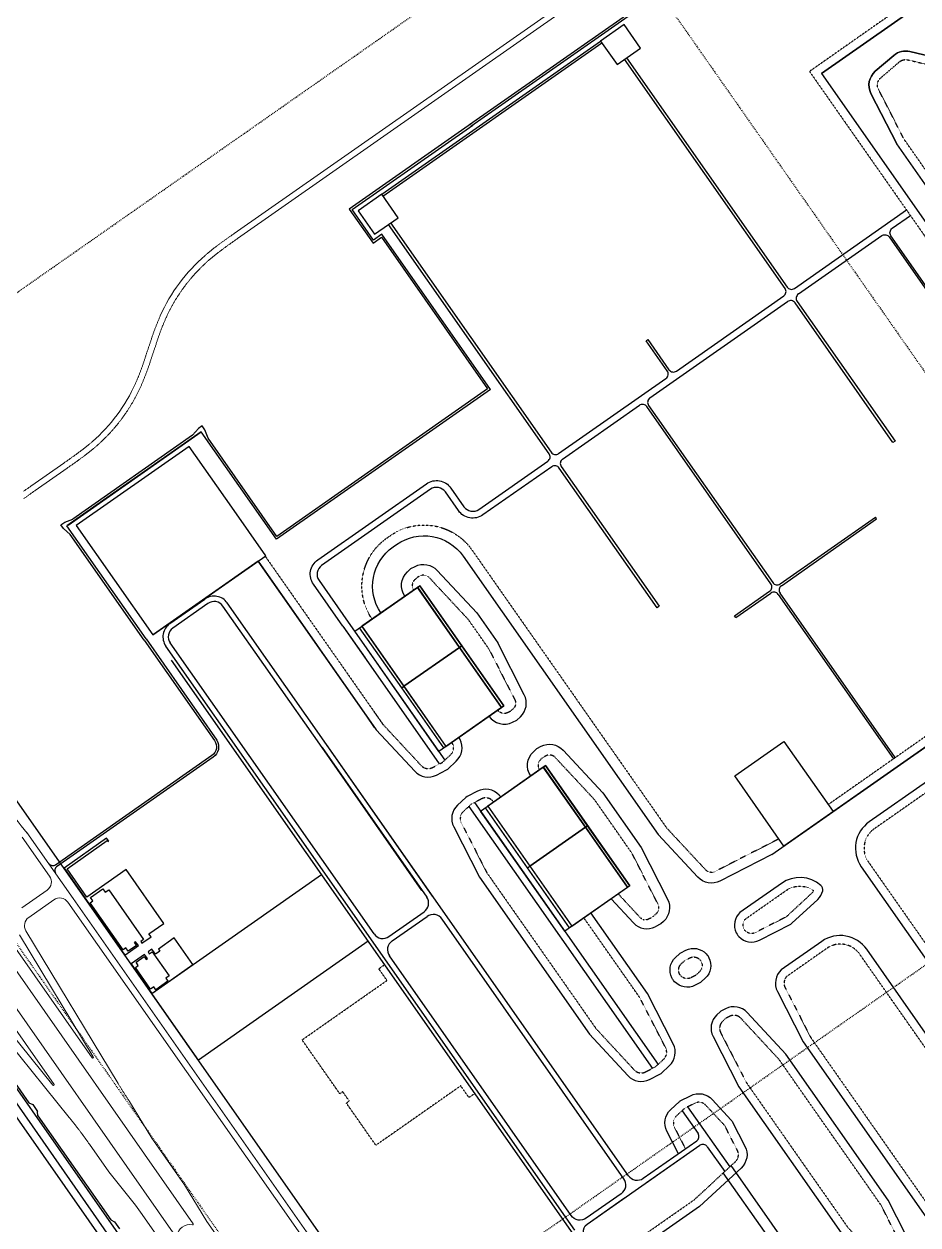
# Model space of a CAD drawing. Header units: millimetres. Extents: x 152904052 to 153933663, y 538271515 to 539240469.
# Drawn here: x 153541333 to 153553842, y 539118631 to 539135437 of the extents above; entities that cross this region are included whole.
import ezdxf

# ---------------------------------------------------------------- set-up
doc = ezdxf.new("R2010")
doc.units = ezdxf.units.MM
doc.linetypes.add('HIDDEN', pattern=[5.08, 2.54, -2.54])
doc.layers.add('BORD', color=7, linetype='Continuous')

msp = doc.modelspace()

# ---------------------------------------------------------------- linework, layer by layer
at = {"layer": 'BORD', "color": 8, "linetype": 'HIDDEN', "ltscale": 5}
for p, q in [((153487800.9, 539094263.9), (153610673.7, 539180300.3)), ((153496404.5, 539081976.6), (153619277.3, 539168013)), ((153540633.6, 539149569.4), (153592255.5, 539075845.7)), ((153528346.4, 539140965.7), (153579968.2, 539067242))]:
    msp.add_line(p, q, dxfattribs=at)
at = {"layer": 'BORD', "color": 137}
for p, q in [((153551795.2, 539123813.5), (153556488.9, 539127100)), ((153547721.9, 539124422.2), (153548631.5, 539125059.1)), ((153548631.5, 539125059.1), (153549808.4, 539123378.2)), ((153548898.8, 539122741.3), (153547721.9, 539124422.2)), ((153548379.5, 539123630.2), (153547791, 539124470.6)), ((153547820.9, 539124491.5), (153548409.4, 539123651.1)), ((153549808.4, 539123378.2), (153548898.8, 539122741.3)), ((153549861.6, 539122856.8), (153549547.8, 539123195.7)), ((153550244.7, 539122844.1), (153550165.3, 539122803.2))]:
    msp.add_line(p, q, dxfattribs=at)
at = {"layer": 'BORD', "color": 137, "lineweight": 0}
for p, q in [((153541305.2, 539124056.6), (153541690.8, 539123511.8)), ((153542019.8, 539123198.9), (153541372, 539124124))]:
    msp.add_line(p, q, dxfattribs=at)
at = {"layer": 'BORD', "color": 133}
for p, q in [((153540478, 539121203.5), (153543423.8, 539116996.5)), ((153540568.1, 539121266.6), (153543513.9, 539117059.6))]:
    msp.add_line(p, q, dxfattribs=at)
at = {"layer": 'BORD', "color": 133, "ltscale": 10}
for p, q in [((153552693.3, 539117370.1), (153551228.5, 539119462)), ((153551725.4, 539118490.8), (153551117.4, 539119359.1))]:
    msp.add_line(p, q, dxfattribs=at)
at = {"layer": 'BORD', "color": 137, "lineweight": 0, "flags": 128}
for points in [[(153542089.2, 539129329.8), (153542097.4, 539129335.7), (153542105.5, 539129341.6), (153542113.7, 539129347.5), (153542121.8, 539129353.5), (153542130, 539129359.4), (153542138.1, 539129365.4), (153542146.2, 539129371.4), (153542154.3, 539129377.4), (153542162.4, 539129383.4), (153542170.5, 539129389.5), (153542178.5, 539129395.6), (153542186.6, 539129401.7), (153542194.6, 539129407.8), (153542202.7, 539129413.9), (153542210.7, 539129420.1), (153542218.7, 539129426.3), (153542226.7, 539129432.5), (153542234.7, 539129438.7), (153542242.6, 539129445), (153542250.6, 539129451.3), (153542258.5, 539129457.6), (153542266.4, 539129464), (153542274.3, 539129470.3), (153542282.2, 539129476.7), (153542290, 539129483.2), (153542297.8, 539129489.6), (153542305.6, 539129496.1), (153542313.4, 539129502.7), (153542321.2, 539129509.2), (153542328.9, 539129515.8), (153542336.6, 539129522.5), (153542344.3, 539129529.1), (153542344.7, 539129529.5), (153542344.7, 539129529.5), (153542352.4, 539129536.2), (153542360, 539129542.9), (153542367.6, 539129549.6), (153542375.2, 539129556.4), (153542382.8, 539129563.3), (153542390.3, 539129570.1), (153542397.8, 539129577), (153542404.9, 539129583.6), (153542412.3, 539129590.5), (153542419.7, 539129597.5), (153542427.1, 539129604.5), (153542434.5, 539129611.5), (153542441.8, 539129618.6), (153542449.1, 539129625.7), (153542456.3, 539129632.8), (153542463.6, 539129640), (153542470.8, 539129647.2), (153542477.9, 539129654.4), (153542485.1, 539129661.6), (153542492.2, 539129668.9), (153542499.3, 539129676.2), (153542506.3, 539129683.6), (153542513.4, 539129690.9), (153542520.3, 539129698.3), (153542527.3, 539129705.7), (153542534.2, 539129713.2), (153542541.1, 539129720.7), (153542548, 539129728.2), (153542554.8, 539129735.7), (153542561.6, 539129743.3), (153542568.4, 539129750.9), (153542575.1, 539129758.5), (153542581.9, 539129766.2), (153542588.5, 539129773.9), (153542595.2, 539129781.6), (153542601.8, 539129789.3), (153542608.4, 539129797.1), (153542614.9, 539129804.9), (153542621.4, 539129812.7), (153542627.9, 539129820.5), (153542634.4, 539129828.4), (153542640.8, 539129836.3), (153542647.2, 539129844.2), (153542653.5, 539129852.2), (153542659.8, 539129860.2), (153542666.1, 539129868.2), (153542672.4, 539129876.2), (153542678.6, 539129884.2), (153542684.8, 539129892.3), (153542690.9, 539129900.4), (153542697, 539129908.6), (153542703.1, 539129916.7), (153542709.2, 539129924.9), (153542715.2, 539129933.1), (153542721.2, 539129941.4), (153542727.1, 539129949.6), (153542733, 539129957.9), (153542738.9, 539129966.2), (153542744.7, 539129974.5), (153542750.5, 539129982.9), (153542756.3, 539129991.3), (153542762, 539129999.7), (153542767.7, 539130008.1), (153542773.4, 539130016.6), (153542779, 539130025.1), (153542784.6, 539130033.6), (153542790.2, 539130042.1), (153542795.7, 539130050.6), (153542801.2, 539130059.2), (153542806.7, 539130067.8), (153542812.1, 539130076.4), (153542817.5, 539130085), (153542822.8, 539130093.7), (153542828.1, 539130102.4), (153542833.4, 539130111.1), (153542838.6, 539130119.8), (153542843.8, 539130128.6), (153542849, 539130137.3), (153542854.1, 539130146.1), (153542859.2, 539130154.9), (153542864.3, 539130163.8), (153542869.3, 539130172.6), (153542874.3, 539130181.5), (153542879.2, 539130190.4), (153542884.1, 539130199.3), (153542889, 539130208.2), (153542893.8, 539130217.2), (153542898.6, 539130226.2), (153542903.4, 539130235.2), (153542908.1, 539130244.2), (153542912.8, 539130253.2), (153542917.4, 539130262.3), (153542922, 539130271.4), (153542926.6, 539130280.5), (153542931.1, 539130289.6), (153542935.6, 539130298.7), (153542940.1, 539130307.9), (153542944.5, 539130317), (153542948.9, 539130326.2), (153542953.2, 539130335.4), (153542957.5, 539130344.6), (153542961.8, 539130353.9), (153542966, 539130363.1), (153542970.2, 539130372.4), (153542970.4, 539130373), (153542970.4, 539130373), (153542974.6, 539130382.3), (153542978.7, 539130391.6), (153542982.7, 539130400.9), (153542986.5, 539130409.7), (153542990.5, 539130419), (153542994.5, 539130428.4), (153542998.4, 539130437.7), (153543002.3, 539130447.1), (153543006.1, 539130456.5), (153543010, 539130465.9), (153543013.7, 539130475.3), (153543017.5, 539130484.7), (153543021.2, 539130494.1), (153543024.9, 539130503.6), (153543028.6, 539130513), (153543032.2, 539130522.5), (153543035.8, 539130531.9), (153543039.4, 539130541.4), (153543042.9, 539130550.9), (153543046.5, 539130560.3), (153543050, 539130569.8), (153543053.4, 539130579.3), (153543056.9, 539130588.8), (153543060.3, 539130598.3), (153543063.7, 539130607.8), (153543067.1, 539130617.3), (153543070.5, 539130626.8), (153543073.8, 539130636.3), (153543077.1, 539130645.8), (153543080.4, 539130655.3), (153543083.7, 539130664.8), (153543087, 539130674.4), (153543090.3, 539130683.9), (153543093.5, 539130693.4), (153543096.8, 539130702.9), (153543100, 539130712.4), (153543103.2, 539130722), (153543106.4, 539130731.5), (153543109.5, 539130741), (153543112.7, 539130750.5), (153543115.9, 539130760.1), (153543119, 539130769.6), (153543122.2, 539130779.1), (153543125.3, 539130788.6), (153543128.5, 539130798.2), (153543131.6, 539130807.7), (153543134.7, 539130817.2), (153543137.8, 539130826.7), (153543140.9, 539130836.2), (153543144.1, 539130845.7), (153543145.5, 539130850.3), (153543148.7, 539130859.8), (153543151.8, 539130869.3), (153543154.9, 539130878.8), (153543158, 539130888.2), (153543161.1, 539130897.7), (153543164.2, 539130907.2), (153543167.3, 539130916.7), (153543170.5, 539130926.2), (153543173.6, 539130935.6), (153543176.7, 539130945.1), (153543179.9, 539130954.5), (153543183, 539130964), (153543186.2, 539130973.4), (153543187.8, 539130978.3), (153543191, 539130987.8), (153543194.2, 539130997.2), (153543197.4, 539131006.6), (153543200.6, 539131016), (153543203.8, 539131025.4), (153543207.1, 539131034.8), (153543210.3, 539131044.2), (153543213.6, 539131053.6), (153543216.8, 539131062.9), (153543220.1, 539131072.3), (153543223.4, 539131081.6), (153543226.8, 539131091), (153543230.1, 539131100.3), (153543233.5, 539131109.6), (153543236.9, 539131118.9), (153543240.3, 539131128.2), (153543243.7, 539131137.5), (153543247.2, 539131146.8), (153543250.6, 539131156), (153543254.1, 539131165.3), (153543257.6, 539131174.5), (153543261.2, 539131183.7), (153543264.8, 539131192.9), (153543268.4, 539131202.1), (153543272, 539131211.3), (153543275.6, 539131220.5), (153543279.3, 539131229.6), (153543283, 539131238.7), (153543286.8, 539131247.9), (153543290.5, 539131257), (153543294.3, 539131266), (153543298.2, 539131275.1), (153543302, 539131284.1), (153543305.9, 539131293.2), (153543309.9, 539131302.2), (153543313.9, 539131311.2), (153543317.4, 539131319.2), (153543317.4, 539131319.2), (153543321.5, 539131328.2), (153543325.5, 539131337.1), (153543329.7, 539131346), (153543330.1, 539131347), (153543334.2, 539131355.9), (153543338.4, 539131364.7), (153543342.7, 539131373.6), (153543346.9, 539131382.5), (153543351.2, 539131391.3), (153543355.6, 539131400.1), (153543359.9, 539131408.9), (153543364.4, 539131417.7), (153543368.8, 539131426.4), (153543373.3, 539131435.2), (153543377.8, 539131443.9), (153543382.4, 539131452.6), (153543387, 539131461.3), (153543391.6, 539131469.9), (153543396.2, 539131478.6), (153543400.9, 539131487.2), (153543405.7, 539131495.8), (153543410.5, 539131504.4), (153543415.3, 539131513), (153543420.1, 539131521.5), (153543425, 539131530), (153543429.9, 539131538.5), (153543434.9, 539131547), (153543439.8, 539131555.5), (153543444.9, 539131563.9), (153543449.9, 539131572.4), (153543455, 539131580.8), (153543460.1, 539131589.1), (153543465.3, 539131597.5), (153543470.5, 539131605.8), (153543475.7, 539131614.1), (153543481, 539131622.4), (153543486.3, 539131630.7), (153543491.6, 539131639), (153543497, 539131647.2), (153543502.4, 539131655.4), (153543507.8, 539131663.6), (153543513.3, 539131671.7), (153543518.8, 539131679.9), (153543524.3, 539131688), (153543529.9, 539131696.1), (153543535.5, 539131704.1), (153543541.2, 539131712.2), (153543546.8, 539131720.2), (153543552.5, 539131728.2), (153543558.3, 539131736.2), (153543564.1, 539131744.1), (153543569.9, 539131752), (153543575.7, 539131759.9), (153543581.6, 539131767.8), (153543587.5, 539131775.6), (153543593.4, 539131783.5), (153543599.4, 539131791.3), (153543605.4, 539131799), (153543611.4, 539131806.8), (153543617.5, 539131814.5), (153543623.6, 539131822.2), (153543629.7, 539131829.9), (153543635.9, 539131837.5), (153543642.1, 539131845.2), (153543648.3, 539131852.8), (153543654.6, 539131860.3), (153543660.9, 539131867.9), (153543667.2, 539131875.4), (153543673.5, 539131882.9), (153543679.9, 539131890.4), (153543686.3, 539131897.8), (153543692.8, 539131905.2), (153543699.2, 539131912.6), (153543705.8, 539131920), (153543712.3, 539131927.3), (153543718.9, 539131934.6), (153543725.5, 539131941.9), (153543732.1, 539131949.1), (153543738.7, 539131956.3), (153543745.4, 539131963.5), (153543752.1, 539131970.7), (153543758.9, 539131977.8), (153543765.7, 539131985), (153543772.5, 539131992), (153543779.3, 539131999.1), (153543786.2, 539132006.1), (153543793.1, 539132013.1), (153543800, 539132020.1), (153543807, 539132027), (153543813.9, 539132033.9), (153543821, 539132040.8), (153543828, 539132047.6), (153543835.1, 539132054.5), (153543842.2, 539132061.3), (153543849.3, 539132068), (153543856.4, 539132074.8), (153543863.6, 539132081.5), (153543870.8, 539132088.1), (153543878.1, 539132094.8), (153543885.3, 539132101.4), (153543892.6, 539132108), (153543899.9, 539132114.5), (153543907.3, 539132121), (153543914.7, 539132127.5), (153543921.4, 539132133.4), (153543921.4, 539132133.4), (153543928.8, 539132139.8), (153543936.2, 539132146.2), (153543943.7, 539132152.6), (153543951.2, 539132158.9), (153543958.8, 539132165.3), (153543966.3, 539132171.6), (153543973.9, 539132177.8), (153543981.5, 539132184.1), (153543989.2, 539132190.3), (153543996.8, 539132196.5), (153544004.5, 539132202.7), (153544012.2, 539132208.8), (153544020, 539132214.9), (153544027.7, 539132221.1), (153544035.5, 539132227.1), (153544043.3, 539132233.2), (153544051.1, 539132239.3), (153544058.9, 539132245.3), (153544066.8, 539132251.3), (153544067.5, 539132251.9), (153544075.4, 539132257.8), (153544083.3, 539132263.8), (153544091.2, 539132269.8), (153544099.1, 539132275.7), (153544107.1, 539132281.6), (153544115, 539132287.5), (153544123, 539132293.4), (153544131, 539132299.3), (153544139, 539132305.2), (153544147, 539132311), (153544155.1, 539132316.9), (153544163.1, 539132322.7), (153544171.1, 539132328.5), (153544179.2, 539132334.3), (153544187.3, 539132340.1), (153544195.4, 539132345.9), (153544203.5, 539132351.7), (153544211.6, 539132357.4), (153544219.7, 539132363.2), (153544227.8, 539132369), (153544236, 539132374.7), (153544244.1, 539132380.5), (153544252.2, 539132386.2), (153544260.4, 539132391.9), (153544268.6, 539132397.7), (153544276.7, 539132403.4), (153544284.9, 539132409.2), (153544293.1, 539132414.9), (153544301.3, 539132420.6), (153544309.4, 539132426.4), (153544317.6, 539132432.1), (153544320.3, 539132433.9), (153544320.3, 539132433.9), (153554277.5, 539139406.1)], [(153541327.8, 539128898.8), (153541336, 539128904.7), (153541344.2, 539128910.5), (153541352.3, 539128916.3), (153541360.5, 539128922.1), (153541368.7, 539128927.9), (153541376.9, 539128933.7), (153541385.1, 539128939.4), (153541393.4, 539128945.2), (153541401.6, 539128951), (153541409.8, 539128956.7), (153541418, 539128962.5), (153541426.2, 539128968.2), (153541434.4, 539128974), (153541442.5, 539128979.7), (153541890.1, 539129293), (153541898.2, 539129298.8), (153541906.4, 539129304.5), (153541914.6, 539129310.2), (153541922.8, 539129316), (153541931, 539129321.7), (153541939.1, 539129327.4), (153541947.3, 539129333.2), (153541955.5, 539129338.9), (153541963.6, 539129344.7), (153541971.8, 539129350.4), (153541979.9, 539129356.2), (153541988, 539129361.9), (153541996.1, 539129367.7), (153542004.2, 539129373.4), (153542012.3, 539129379.2), (153542020.4, 539129385), (153542028.5, 539129390.8), (153542036.6, 539129396.6), (153542039.5, 539129398.7)], [(153541328.8, 539128794.8), (153541336.8, 539128800.6), (153541344.9, 539128806.5), (153541352.9, 539128812.3), (153541361, 539128818.1), (153541369.1, 539128823.9), (153541377.2, 539128829.6), (153541385.3, 539128835.4), (153541393.4, 539128841.2), (153541401.5, 539128847), (153541409.6, 539128852.7), (153541417.8, 539128858.5), (153541425.9, 539128864.2), (153541434.1, 539128869.9), (153541442.2, 539128875.7), (153541450.4, 539128881.4), (153541458.6, 539128887.1), (153541466.8, 539128892.9), (153541474.9, 539128898.6), (153541483.1, 539128904.3), (153541491.3, 539128910.1), (153541938.8, 539129223.4), (153541947, 539129229.1), (153541955.2, 539129234.9), (153541963.4, 539129240.6), (153541971.6, 539129246.4), (153541979.8, 539129252.1), (153541988, 539129257.9), (153541996.2, 539129263.6), (153542004.4, 539129269.4), (153542012.6, 539129275.2), (153542020.8, 539129281), (153542029, 539129286.8), (153542037.2, 539129292.6), (153542045.4, 539129298.4), (153542053.5, 539129304.2), (153542061.7, 539129310.1), (153542069.9, 539129315.9), (153542078.1, 539129321.8), (153542086.3, 539129327.6), (153542089.2, 539129329.8)], [(153541656.4, 539123316.9), (153541303, 539123069.4)], [(153541751.1, 539123181.7), (153541398.8, 539122935)], [(153541946.1, 539123147.3), (153546095.1, 539117221.9)], [(153542019.8, 539123198.9), (153546168.8, 539117273.6)], [(153542285.7, 539120971.1), (153541081.3, 539122691.2)], [(153542302.5, 539120982), (153541269.9, 539122692.9)], [(153542807.8, 539120360), (153542803.6, 539120366.4), (153542798.2, 539120374.6), (153542792.7, 539120382.9), (153542787.3, 539120391.1), (153542781.9, 539120399.4), (153542776.5, 539120407.6), (153542771.1, 539120415.9), (153542765.8, 539120424.2), (153542760.4, 539120432.5), (153542755.1, 539120440.8), (153542749.7, 539120449.1), (153542744.4, 539120457.4), (153542739.1, 539120465.7), (153542733.8, 539120474.1), (153542728.5, 539120482.4), (153542723.2, 539120490.7), (153542718, 539120499.1), (153542712.7, 539120507.5), (153542707.5, 539120515.8), (153542702.3, 539120524.2), (153542697, 539120532.6), (153542691.8, 539120541), (153542686.6, 539120549.4), (153542681.5, 539120557.8), (153542676.3, 539120566.2), (153542671.1, 539120574.6), (153542666, 539120583), (153542660.9, 539120591.4), (153542655.7, 539120599.9), (153542650.6, 539120608.3), (153542650.3, 539120608.8), (153542650.3, 539120608.8), (153541359.2, 539122748)], [(153543699.2, 539118647.3), (153540937.9, 539122590.8)], [(153541753.3, 539120598.3), (153540548.8, 539122318.4)], [(153540692.2, 539122418.8), (153543453.5, 539118475.2)], [(153540482.1, 539122141.3), (153541737.3, 539120586.2)], [(153540409, 539122064.6), (153541965.4, 539120136.5), (153541965.4, 539120136.5), (153541971.6, 539120128.8), (153541977.8, 539120121.1), (153541983.9, 539120113.4), (153541990.1, 539120105.7), (153541996.2, 539120098), (153542002.4, 539120090.3), (153542008.5, 539120082.5), (153542014.6, 539120074.8), (153542020.7, 539120067), (153542026.8, 539120059.3), (153542032.9, 539120051.5), (153542039, 539120043.7), (153542045, 539120036), (153542051.1, 539120028.2), (153542057.1, 539120020.4), (153542063.2, 539120012.5), (153542069.2, 539120004.7), (153542075.2, 539119996.9), (153542081.2, 539119989), (153542087.2, 539119981.2), (153542093.1, 539119973.3), (153542099.1, 539119965.5), (153542105, 539119957.6), (153542111, 539119949.7), (153542116.9, 539119941.8), (153542122.8, 539119933.9), (153542128.7, 539119926), (153542134.6, 539119918.1), (153542140.5, 539119910.1), (153542146.4, 539119902.2), (153542149, 539119898.7)], [(153543121.5, 539119847.2), (153542807.8, 539120360)], [(153543121.5, 539119847.2), (153543580.4, 539119191.9)], [(153542248.9, 539119759.7), (153542517.8, 539119375.7)], [(153542894.7, 539118907.1), (153542517.8, 539119375.7)], [(153543580.4, 539119191.9), (153543891.7, 539118677.5)], [(153542986.5, 539118776.1), (153542894.7, 539118907.1)], [(153544592.5, 539116482.4), (153542986.5, 539118776.1)], [(153545153.6, 539116875.3), (153543891.7, 539118677.5)]]:
    msp.add_lwpolyline(points, dxfattribs=at)
at = {"layer": 'BORD', "color": 133, "ltscale": 10}
for points in [[(153554435.9, 539133963.5), (153554448.2, 539134033.2), (153555984.1, 539135108.6), (153556012, 539135103.7), (153556093.9, 539135161.1), (153556103.7, 539135216.8), (153556046.3, 539135298.7), (153556018.5, 539135303.6), (153553919.1, 539138301.9), (153553924, 539138329.7), (153553866.6, 539138411.6), (153553838.8, 539138416.5), (153553810.9, 539138421.5), (153553729, 539138364.1), (153553724.1, 539138336.2), (153550758.8, 539136259.9), (153550730.9, 539136264.8), (153550649, 539136207.5), (153550644.1, 539136179.6), (153547567.9, 539134025.7)], [(153557923.1, 539128922.2), (153554361.4, 539134009), (153556057, 539135196.3), (153553831.4, 539138374.8), (153547585.1, 539134001.1)], [(153544240.8, 539128674.5), (153543644.2, 539129526.5), (153542063.3, 539128419.5), (153543135.9, 539126887.6)], [(153543135.9, 539126887.6), (153544716.8, 539127994.6), (153544240.8, 539128674.5)], [(153543015.5, 539126815.5), (153543999.4, 539125410.4)], [(153543040, 539126832.7), (153544032.4, 539125414.2)]]:
    msp.add_lwpolyline(points, dxfattribs=at)
at = {"layer": 'BORD', "color": 133, "linetype": 'HIDDEN', "flags": 128}
for points in [[(153568421.9, 539113322.6), (153568313.4, 539113266.9, -0.3366197), (153568152.7, 539113295.2), (153567620.3, 539113870.3), (153559880.6, 539124923.7), (153559522.3, 539125620.7, -0.3366197), (153559550.6, 539125781.5), (153560125.7, 539126313.9), (153561450.2, 539127241.2), (153561150.4, 539127669.3), (153561126.3, 539127647.1), (153561066.1, 539127616.1, -0.3366197), (153560762.4, 539127669.7), (153560656.4, 539127784.1), (153560933.9, 539127978.5), (153560297.3, 539128887.7), (153560026.5, 539128698.1), (153559982.8, 539128783, -0.3366197), (153560036.4, 539129086.7), (153560086.1, 539129132.7), (153560115.2, 539129147.7), (153559815.5, 539129575.8), (153558491, 539128648.4), (153557794.1, 539128290.1, -0.3366197), (153557633.3, 539128318.5), (153557100.9, 539128893.6), (153553648.8, 539133823.6), (153553290.5, 539134520.6, -0.3472146), (153553322.7, 539134684.8), (153553581.8, 539134907, -0.2402518), (153553701, 539134935.8), (153554693.1, 539134699.1), (153555534.7, 539135288.4), (153554720.2, 539136451.6), (153552324.2, 539134773.8), (153556658.5, 539128583.8), (153557016.9, 539127886.9, -0.3366197), (153556988.5, 539127726.1), (153556413.4, 539127193.7), (153555977.7, 539126888.6)], [(153546203.6, 539127109.3, -0.4106461), (153546410.6, 539128243.1), (153546459.8, 539128277.5, -0.4142115), (153547601.8, 539128076.2)], [(153547834, 539126698.6), (153547552.2, 539127100.9), (153547004.9, 539127689, 0.3351174), (153546874.4, 539127712), (153546833.7, 539127691.2), (153546800.3, 539127660.1, 0.3741522), (153546785.1, 539127516.5)], [(153547834, 539126698.6), (153548199.3, 539125983.1, -0.3351174), (153548176.3, 539125852.6), (153548142.9, 539125821.5), (153548102.3, 539125800.7, -0.3741522), (153547962.1, 539125835.6)], [(153546355.9, 539125636.4), (153546888.3, 539125061.3, 0.3366197), (153547049.1, 539125033), (153547186.7, 539125103.7), (153547300.2, 539125208.8, 0.3366197), (153547328.6, 539125369.6), (153547320.1, 539125386.1)], [(153549998.4, 539122904.7, 0.175953), (153550072.9, 539122914), (153550132.2, 539122944.3), (153550181, 539122989.7, 0.3351174), (153550204, 539123120.2), (153549838.6, 539123835.6), (153549314.3, 539124584.5), (153548766.9, 539125172.5, 0.3351174), (153548636.4, 539125195.5), (153548595.7, 539125174.8), (153548562.3, 539125143.7, 0.3741522), (153548547.2, 539125000.1)], [(153547905.2, 539124550.5), (153547892.6, 539124564.1, 0.3366197), (153547731.8, 539124592.4), (153547594.2, 539124521.7), (153547480.7, 539124416.6, 0.3366197), (153547452.3, 539124255.8), (153547810.6, 539123558.8), (153549338.5, 539121376.9), (153549870.9, 539120801.7, 0.3366197), (153550031.6, 539120773.4), (153550169.3, 539120844.1), (153550282.8, 539120949.3, 0.3366197), (153550311.2, 539121110.1), (153549952.8, 539121807), (153549167.1, 539122929.1)], [(153551897.1, 539124034), (153551002.2, 539123576.9, -0.3351174), (153550871.7, 539123599.9), (153550324.4, 539124188)], [(153549998.4, 539122904.7, -0.1110498), (153549949.6, 539122938.3), (153549647, 539123265.2)], [(153542209.8, 539113067), (153547334.2, 539116655.2), (153547351.4, 539116630.6), (153550711.5, 539118983.3), (153551286.6, 539119515.7, 0.3366197), (153551314.9, 539119676.5), (153551138, 539120020.6), (153550875.2, 539120304.5, 0.3366197), (153550714.4, 539120332.9), (153550576.8, 539120262.1), (153550463.3, 539120157, 0.3366197), (153550434.9, 539119996.2), (153550589.1, 539119696.3)]]:
    msp.add_lwpolyline(points, format="xyb", dxfattribs=at)
at = {"layer": 'BORD', "color": 137, "lineweight": 0, "flags": 128}
for points in [[(153542039.5, 539129398.7), (153542044.6, 539129402.4), (153542052.7, 539129408.2), (153542060.7, 539129414.1), (153542068.7, 539129419.9), (153542076.7, 539129425.8), (153542084.7, 539129431.7), (153542092.7, 539129437.5), (153542100.7, 539129443.4), (153542108.6, 539129449.4), (153542116.5, 539129455.3), (153542124.5, 539129461.2), (153542132.4, 539129467.2), (153542140.2, 539129473.2), (153542148.1, 539129479.2), (153542155.9, 539129485.2), (153542163.8, 539129491.2), (153542171.6, 539129497.3), (153542179.3, 539129503.4), (153542187.1, 539129509.5), (153542194.8, 539129515.6), (153542202.6, 539129521.7), (153542210.3, 539129527.9), (153542217.9, 539129534.1), (153542225.6, 539129540.3), (153542233.2, 539129546.5), (153542240.8, 539129552.8), (153542248.4, 539129559.1), (153542255.9, 539129565.4), (153542263.5, 539129571.7), (153542271, 539129578.1), (153542278.4, 539129584.5), (153542285.9, 539129590.9), (153542289, 539129593.6, 0.1087691), (153542892.9, 539130407.8), (153542894.5, 539130411.5), (153542898.5, 539130420.5), (153542902.5, 539130429.5), (153542906.4, 539130438.5), (153542910.3, 539130447.5), (153542914.1, 539130456.6), (153542918, 539130465.7), (153542921.7, 539130474.8), (153542925.5, 539130483.9), (153542929.2, 539130493), (153542932.9, 539130502.1), (153542936.6, 539130511.3), (153542940.2, 539130520.5), (153542943.8, 539130529.6), (153542947.4, 539130538.8), (153542951, 539130548), (153542954.5, 539130557.3), (153542958, 539130566.5), (153542961.5, 539130575.8), (153542965, 539130585), (153542968.4, 539130594.3), (153542971.8, 539130603.6), (153542975.2, 539130612.9), (153542978.6, 539130622.2), (153542981.9, 539130631.5), (153542985.3, 539130640.9), (153542988.6, 539130650.2), (153542991.9, 539130659.5), (153542995.2, 539130668.9), (153542998.4, 539130678.3), (153543001.7, 539130687.7), (153543004.9, 539130697), (153543008.2, 539130706.4), (153543011.4, 539130715.9), (153543014.6, 539130725.3), (153543017.8, 539130734.7), (153543020.9, 539130744.1), (153543024.1, 539130753.5), (153543027.3, 539130763), (153543030.4, 539130772.5), (153543033.6, 539130781.9), (153543036.7, 539130791.4), (153543039.8, 539130800.8), (153543043, 539130810.3), (153543046.1, 539130819.8), (153543049.2, 539130829.3), (153543052.3, 539130838.7), (153543055.4, 539130848.2), (153543058.5, 539130857.7), (153543061.7, 539130867.2), (153543064.8, 539130876.7), (153543067.9, 539130886.2), (153543071, 539130895.7), (153543074.1, 539130905.2), (153543077.2, 539130914.7), (153543080.4, 539130924.3), (153543083.5, 539130933.8), (153543086.6, 539130943.3), (153543089.8, 539130952.8), (153543092.9, 539130962.3), (153543096.1, 539130971.9), (153543099.2, 539130981.4), (153543102.4, 539130990.9), (153543105.6, 539131000.4), (153543108.8, 539131010), (153543112, 539131019.5), (153543115.2, 539131029), (153543118.5, 539131038.5), (153543121.7, 539131048.1), (153543125, 539131057.6), (153543128.3, 539131067.1), (153543131.6, 539131076.6), (153543134.9, 539131086.1), (153543138.2, 539131095.6), (153543141.6, 539131105.1), (153543145, 539131114.6), (153543148.4, 539131124.1), (153543151.8, 539131133.6), (153543155.2, 539131143.1), (153543158.7, 539131152.6), (153543162.2, 539131162.1), (153543165.7, 539131171.6), (153543169.2, 539131181.1), (153543172.8, 539131190.5), (153543176.4, 539131200), (153543180, 539131209.4), (153543183.6, 539131218.9), (153543187.3, 539131228.3), (153543191, 539131237.7), (153543194.8, 539131247.2), (153543198.5, 539131256.6), (153543202.3, 539131266), (153543206.2, 539131275.4), (153543210, 539131284.8), (153543214, 539131294.1), (153543217.9, 539131303.5), (153543221.9, 539131312.8), (153543225.9, 539131322.2), (153543229.9, 539131331.5), (153543234, 539131340.8), (153543238.1, 539131350.1), (153543239.9, 539131353.9, -0.1087691), (153543865.6, 539132197.5), (153543868.8, 539132200.3), (153543876.5, 539132206.9), (153543884.2, 539132213.5), (153543891.9, 539132220.1), (153543899.7, 539132226.7), (153543907.5, 539132233.2), (153543915.3, 539132239.7), (153543923.2, 539132246.1), (153543931, 539132252.6), (153543938.9, 539132259), (153543946.8, 539132265.3), (153543954.7, 539132271.7), (153543962.6, 539132278), (153543970.6, 539132284.3), (153543978.5, 539132290.5), (153543986.5, 539132296.7), (153543994.5, 539132302.9), (153544002.5, 539132309.1), (153544010.6, 539132315.3), (153544018.6, 539132321.4), (153544026.6, 539132327.5), (153544034.7, 539132333.6), (153544042.8, 539132339.7), (153544050.9, 539132345.7), (153544059, 539132351.8), (153544067.1, 539132357.8), (153544075.2, 539132363.8), (153544083.3, 539132369.7), (153544091.4, 539132375.7), (153544099.6, 539132381.6), (153544107.7, 539132387.5), (153544115.9, 539132393.4), (153544124.1, 539132399.3), (153544132.2, 539132405.2), (153544140.4, 539132411.1), (153544148.6, 539132416.9), (153544156.8, 539132422.8), (153544164.9, 539132428.6), (153544173.1, 539132434.4), (153544181.3, 539132440.2), (153544189.5, 539132446), (153544197.7, 539132451.8), (153544205.9, 539132457.5), (153544214.1, 539132463.3), (153544222.3, 539132469.1), (153544230.5, 539132474.8), (153544238.7, 539132480.6), (153544246.9, 539132486.3), (153544255.1, 539132492.1), (153544263.3, 539132497.8), (153544271.5, 539132503.6), (153549724.4, 539136321.7)], [(153541376.5, 539124111.5, 0.0192084), (153541030.2, 539124527.5, 0.0192084)], [(153541656.4, 539123316.9, 0.4142136), (153541690.8, 539123511.8)], [(153541946.1, 539123147.3, 0.4142136), (153541751.1, 539123181.7)], [(153541398.8, 539122935, 0.3944806), (153541359.2, 539122748)], [(153542285.7, 539120971.1, 0.9666428), (153542302.5, 539120982)], [(153541737.3, 539120586.2, 0.966439), (153541753.3, 539120598.3)], [(153542149, 539119898.7, -0.0061948), (153542248.9, 539119759.7)], [(153543689.1, 539118631.8, 0.4232949), (153543471.5, 539118479.4)], [(153543689.1, 539118631.8, 0.6737811), (153543699.2, 539118647.3)]]:
    msp.add_lwpolyline(points, format="xyb", dxfattribs=at)
at = {"layer": 'BORD', "color": 137}
for points in [[(153554668.5, 539134828.3), (153555367.6, 539135317.8), (153554690.8, 539136284.4), (153552491.4, 539134744.4), (153556761.5, 539128646), (153557123.6, 539127941.7, -0.3366197), (153557070, 539127638), (153556488.9, 539127100), (153551967.2, 539123933.9)], [(153560026.5, 539128698.1), (153559982.8, 539128783, -0.3366197), (153560036.4, 539129086.7), (153560086.1, 539129132.7), (153560115.2, 539129147.7), (153559884.3, 539129477.5), (153558553.2, 539128545.5), (153557848.9, 539128183.4, -0.3366197), (153557545.2, 539128236.9), (153557007.2, 539128818.1), (153553545.8, 539133761.4), (153553183.8, 539134465.7, -0.3472146), (153553244.5, 539134775.9), (153553503.6, 539134998.1, -0.2402518), (153553728.8, 539135052.5), (153554668.5, 539134828.3), (153553728.8, 539135052.5, 0.2402518), (153553503.6, 539134998.1), (153553244.5, 539134775.9, 0.3472146), (153553183.8, 539134465.7), (153553545.8, 539133761.4)], [(153546326.5, 539127195.3, -0.4098486), (153546496.7, 539128120.2), (153546545.8, 539128154.7, -0.4142115), (153547479, 539127990.1)], [(153546239.3, 539125593.7), (153546130.3, 539125749.3), (153544610.3, 539127920.1), (153546262.2, 539125560.9), (153546800.2, 539124979.8, 0.3366197), (153547103.9, 539124926.3), (153547246.9, 539124999.8, 0.0680987), (153547263.8, 539125011.6), (153547381.7, 539125120.8, 0.3366197), (153547435.3, 539125424.5), (153547419.3, 539125455.5)], [(153546662.3, 539127430.5, -0.3741522), (153546698.1, 539127769.9), (153546746.8, 539127815.3), (153546806.1, 539127845.6, -0.3351174), (153547114.7, 539127791.2), (153547669.1, 539127195.5), (153547962.8, 539126776.1)], [(153547839.2, 539125749.6, 0.3741522), (153548170.5, 539125667.1), (153548229.8, 539125697.4), (153548278.5, 539125742.8, 0.3351174), (153548332.9, 539126051.4), (153547962.8, 539126776.1)], [(153548424.3, 539124914, -0.3741522), (153548460.1, 539125253.5), (153548508.9, 539125298.8), (153548568.2, 539125329.1, -0.3351174), (153548876.7, 539125274.7), (153549431.2, 539124679.1), (153549967.5, 539123913.1), (153550337.6, 539123188.4, -0.3351174), (153550283.2, 539122879.9), (153550244.7, 539122844.1)], [(153548004.4, 539124620), (153547980.7, 539124645.6, 0.3366197), (153547676.9, 539124699.2), (153547534, 539124625.7), (153547517.1, 539124613.8), (153547399.1, 539124504.6, 0.3366197), (153547345.6, 539124200.9), (153547707.7, 539123496.7), (153549244.8, 539121301.3), (153549782.8, 539120720.2, 0.3366197), (153550086.5, 539120666.7), (153550229.5, 539120740.2, 0.0680987), (153550246.4, 539120752), (153550364.3, 539120861.2, 0.3366197), (153550417.9, 539121164.9), (153550055.8, 539121869.2), (153549265.4, 539122998)], [(153551795.2, 539123813.5), (153551070.5, 539123443.3, -0.3351174), (153550761.9, 539123497.7), (153550207.5, 539124093.4)], [(153550489.5, 539119627.5), (153550328.2, 539119941.3, -0.3366197), (153550381.7, 539120245.1), (153550499.7, 539120354.3, -0.0680987), (153550516.6, 539120366.1), (153550659.5, 539120439.6, -0.3366197), (153550963.3, 539120386), (153551230.2, 539120097.7, -0.0680987), (153551242, 539120080.8), (153551421.6, 539119731.4, -0.3366197), (153551368.1, 539119427.7), (153550787, 539118889.7), (153546121.9, 539115623.2)]]:
    msp.add_lwpolyline(points, format="xyb", dxfattribs=at)
for points in [[(153552491.4, 539134744.4), (153554690.8, 539136284.4), (153555367.6, 539135317.8)], [(153544610.3, 539127920.1), (153543144.1, 539126893.4)], [(153547479, 539127990.1), (153550207.5, 539124093.4)], [(153551967.2, 539123933.9), (153551278.9, 539124916.9), (153551967, 539125398.7), (153552655.3, 539124415.7)]]:
    msp.add_lwpolyline(points, dxfattribs=at)
at = {"layer": 'BORD', "color": 133, "ltscale": 10, "flags": 128}
for points in [[(153549729.1, 539135429.1), (153549401.4, 539135199.6)], [(153549958.5, 539135101.4), (153549729.1, 539135429.1)], [(153546337.8, 539133054.5), (153549401.4, 539135199.6)], [(153546355, 539133029.9), (153549418.6, 539135175.1)], [(153549401.4, 539135199.6), (153549630.9, 539134872)], [(153549630.9, 539134872), (153549958.5, 539135101.4)], [(153547596.8, 539134045.9), (153545884.8, 539132847.1)], [(153545926.6, 539132839.8), (153547614, 539134021.3)], [(153546337.8, 539133054.5), (153546010.1, 539132825)], [(153546567.2, 539132726.8), (153546337.8, 539133054.5)], [(153545884.8, 539132847.1), (153546217.5, 539132372)], [(153546224.8, 539132413.8), (153545926.6, 539132839.8)], [(153546010.1, 539132825), (153546239.6, 539132497.4)], [(153552115.4, 539131737.7), (153553682, 539132834.7)], [(153553482.6, 539132579.1), (153553736.5, 539132756.9)], [(153546239.6, 539132497.4), (153546567.2, 539132726.8)], [(153546217.5, 539132372), (153546334.2, 539132453.7)], [(153546341.6, 539132495.5), (153546224.8, 539132413.8)], [(153546334.2, 539132453.7), (153547819.8, 539130332.1)], [(153547861.5, 539130324.8), (153546341.6, 539132495.5)], [(153552169.9, 539131659.9), (153553335.1, 539132475.8)], [(153550091.3, 539130204.5), (153552018.4, 539131553.8)], [(153550462.8, 539130580.5), (153551963.9, 539131631.6)], [(153550036.9, 539131005.7), (153550061.5, 539131022.9)], [(153548814.2, 539129426.2), (153550315.3, 539130477.3)], [(153547861.5, 539130324.8), (153544863.9, 539128225.8)], [(153547819.8, 539130332.1), (153544871.2, 539128267.6)], [(153548868.7, 539129348.4), (153549943.9, 539130101.2)], [(153551784.8, 539127602.8), (153550048.3, 539130082.8)], [(153550072.9, 539130100), (153551809.4, 539127620)], [(153543811.3, 539129728.9), (153541933, 539128413.7)], [(153541949.4, 539128425.2), (153543811.3, 539129728.9)], [(153543772.8, 539129775.2), (153543691.7, 539129681.8)], [(153543826.1, 539129812.5), (153543772.8, 539129775.2)], [(153544863.9, 539128225.8), (153543811.3, 539129728.9)], [(153543863.4, 539129759.2), (153543826.1, 539129812.5)], [(153543907.6, 539129643.7), (153543863.4, 539129759.2)], [(153543691.7, 539129681.8), (153542018.2, 539128510)], [(153544871.2, 539128267.6), (153543907.6, 539129643.7)], [(153553520.9, 539129599.7), (153553492.2, 539129579.7)], [(153547698.5, 539128645), (153548662.7, 539129320.1)], [(153548717.2, 539129242.3), (153547753, 539128567.2)], [(153551913.8, 539127601.6), (153553247, 539128535.1)], [(153553264.2, 539128510.5), (153553247, 539128535.1)], [(153541849.5, 539128428.4), (153541902.7, 539128465.7)], [(153541886.7, 539128375.2), (153541849.5, 539128428.4)], [(153541980.2, 539128294.1), (153541886.7, 539128375.2)], [(153541902.7, 539128465.7), (153542018.2, 539128510)], [(153543040, 539126832.7), (153541933, 539128413.7)], [(153551931.1, 539127577), (153553264.2, 539128510.5)], [(153543015.5, 539126815.5), (153541980.2, 539128294.1)], [(153551274.9, 539127154.2), (153551766.4, 539127498.4)], [(153551292.1, 539127129.6), (153551783.6, 539127473.8)], [(153551888.1, 539127455.4), (153553499.8, 539125153.5)], [(153553524.4, 539125170.8), (153551912.6, 539127472.6)], [(153550219.7, 539127288.2), (153550191, 539127268.1)], [(153545870.6, 539127066), (153547221.8, 539125136.3)], [(153551292.1, 539127129.6), (153551274.9, 539127154.2)], [(153545792.8, 539127011.5), (153547144, 539125081.8)], [(153545792.8, 539127011.5), (153546104.4, 539126566.5)], [(153546269.4, 539117369.6), (153540674.7, 539125359.6)], [(153547636.8, 539124543.6), (153550204.4, 539120876.7)], [(153547559, 539124489.1), (153550126.6, 539120822.2)], [(153550541.6, 539120229.5), (153550764.3, 539119911.5)], [(153550619.4, 539120284), (153551208.2, 539119443.2)], [(153549998.4, 539119283.7), (153550745.9, 539119807.1)], [(153550043.5, 539119223.7), (153550788.9, 539119745.6)], [(153550894.2, 539119726), (153551137.8, 539119378.1)]]:
    msp.add_lwpolyline(points, dxfattribs=at)
at = {"layer": 'BORD', "color": 133, "ltscale": 10}
for points in [[(153551963.9, 539131631.6, 0.4142136), (153551982.3, 539131736.1), (153549735.3, 539134945.1)], [(153549764, 539134965.2), (153552011, 539131756.1, 0.4142136), (153552115.4, 539131737.7, 0.4142136)], [(153548662.7, 539129320.1, 0.4142136), (153548681.1, 539129424.6), (153546434.1, 539132633.6)], [(153546462.8, 539132653.7), (153548709.8, 539129444.6, 0.4142136), (153548814.2, 539129426.2, 0.4142136)], [(153556867.5, 539127614.1), (153553464.2, 539132474.6, -0.4142136), (153553482.6, 539132579.1)], [(153553335.1, 539132475.8, -0.4142136), (153553439.6, 539132457.4), (153556845.3, 539127593.5)], [(153553492.2, 539129579.7), (153552122.8, 539131535.4, 0.4142136), (153552018.4, 539131553.8, 0.4142136)], [(153552169.9, 539131659.9, 0.4142136), (153552151.5, 539131555.5), (153553520.9, 539129599.7)], [(153550315.3, 539130477.3, 0.4142136), (153550333.7, 539130581.7), (153550036.9, 539131005.7)], [(153550061.5, 539131022.9), (153550358.3, 539130599, 0.4142136), (153550462.8, 539130580.5)], [(153550191, 539127268.1), (153548821.6, 539129223.9, 0.4142136), (153548717.2, 539129242.3, 0.4142136)], [(153548868.7, 539129348.4, 0.4142136), (153548850.3, 539129243.9), (153550219.7, 539127288.2)], [(153543999.4, 539125410.4, -0.4139594), (153543962.4, 539125201.6), (153541771.9, 539123667.7, -0.4142136), (153541688.3, 539123682.5)], [(153544032.4, 539125414.2, -0.3884567), (153543979.6, 539125177), (153541789.1, 539123643.2, 0.4142136), (153541774.3, 539123559.6)], [(153549998.4, 539119283.7), (153550745.9, 539119807.1, 0.4142136), (153550764.3, 539119911.5, 0.4142136)], [(153550893.4, 539119727.2, 0.4142136), (153550788.9, 539119745.6)], [(153548064, 539117495.8), (153548473.6, 539117782.6), (153548452.2, 539117813.2, -0.4142136), (153548464.5, 539117882.9), (153549070.6, 539118307.3, 0.2882258), (153549161.5, 539118523.1, -0.2882258), (153549211.1, 539118640.9)]]:
    msp.add_lwpolyline(points, format="xyb", dxfattribs=at)
at = {"layer": 'BORD', "color": 133, "ltscale": 10, "flags": 128}
for points in [[(153550048.3, 539130082.8, 0.4142136), (153549943.9, 539130101.2)], [(153550091.3, 539130204.5, 0.4142136), (153550072.9, 539130100)], [(153545792.8, 539127011.5), (153545383, 539127596.8, -0.4142136), (153545443.2, 539127938), (153546965.2, 539129003.7, -0.4142136), (153547306.4, 539128943.6), (153547489.6, 539128681.8, 0.4142136), (153547698.5, 539128645)], [(153547753, 539128567.2, -0.4142136), (153547411.8, 539128627.3), (153547228.6, 539128889.1, 0.4142136), (153547019.6, 539128925.9), (153545497.7, 539127860.2, 0.4142136), (153545460.8, 539127651.3), (153545870.6, 539127066)], [(153551766.4, 539127498.4, 0.4142136), (153551784.8, 539127602.8)], [(153551809.4, 539127620, 0.4142136), (153551913.8, 539127601.6)], [(153551931.1, 539127577, 0.4142136), (153551912.6, 539127472.6)], [(153551888.1, 539127455.4, 0.4142136), (153551783.6, 539127473.8)]]:
    msp.add_lwpolyline(points, format="xyb", dxfattribs=at)
at = {"layer": 'BORD', "color": 133, "linetype": 'HIDDEN', "flags": 128}
for points in [[(153547601.8, 539128076.2), (153550324.4, 539124188)], [(153544610.3, 539127920.1), (153544708.6, 539127988.9), (153546355.9, 539125636.4), (153546228.6, 539125818.2)], [(153555289.7, 539126406.8), (153552586.5, 539124514)]]:
    msp.add_lwpolyline(points, dxfattribs=at)
at = {"layer": 'BORD', "color": 137}
for points in [[(153545959.8, 539126938.6), (153546869.4, 539127575.5), (153548046.4, 539125894.6), (153547136.8, 539125257.7)], [(153546837.7, 539127553.3), (153546060.7, 539127009.3), (153546649.2, 539126168.8), (153547426.2, 539126712.9)], [(153546869.4, 539127575.5), (153546839.5, 539127554.6), (153547428, 539126714.1), (153547457.9, 539126735.1)], [(153546029, 539126987), (153546058.9, 539127008), (153546647.4, 539126167.5), (153546617.5, 539126146.6)], [(153547426.2, 539126712.9), (153546649.2, 539126168.8), (153547237.7, 539125328.4), (153548014.7, 539125872.4)], [(153547457.9, 539126735.1), (153547428, 539126714.1), (153548016.5, 539125873.7), (153548046.4, 539125894.6)], [(153546617.5, 539126146.6), (153546647.4, 539126167.5), (153547235.9, 539125327.1), (153547206, 539125306.1)], [(153548599.7, 539125036.9), (153547822.7, 539124492.8), (153548411.2, 539123652.4), (153549188.2, 539124196.4)], [(153548631.5, 539125059.1), (153548601.6, 539125038.2), (153549190, 539124197.7), (153549219.9, 539124218.6)], [(153549188.2, 539124196.4), (153548411.2, 539123652.4), (153548999.7, 539122811.9), (153549776.7, 539123356)], [(153549219.9, 539124218.6), (153549190, 539124197.7), (153549778.5, 539123357.3), (153549808.4, 539123378.2)], [(153548379.5, 539123630.2), (153548409.4, 539123651.1), (153548997.9, 539122810.6), (153548968, 539122789.7)]]:
    msp.add_lwpolyline(points, close=True, dxfattribs=at)
at = {"layer": 'BORD', "color": 133, "flags": 128}
for points in [[(153543372.8, 539127046.2), (153543864.3, 539127390.3)], [(153543907.3, 539127328.9), (153543415.8, 539126984.8)], [(153545503.7, 539125310.5), (153544116.2, 539127292.1)], [(153545565.1, 539125353.6), (153544177.6, 539127335.1)], [(153544705, 539124751.3), (153543317.5, 539126732.8)], [(153544766.4, 539124794.3), (153543379, 539126775.9)], [(153549017.5, 539118505.3), (153543396.4, 539126533)], [(153549789.5, 539119320.5), (153545565.1, 539125353.6)], [(153546901.9, 539123313.6), (153545503.7, 539125310.5)], [(153549042.7, 539118556.4), (153544705, 539124751.3)], [(153546230.5, 539122703.5), (153544766.4, 539124794.3)], [(153543120.3, 539121871.3), (153545495.9, 539123534.7)], [(153546439.4, 539122666.6), (153546930.9, 539123010.8)], [(153546482.4, 539122605.2), (153546973.9, 539122949.3)], [(153549728.1, 539119277.5), (153547182.8, 539122912.5)], [(153546149.7, 539122600.8), (153543774.2, 539120937.5)], [(153548990.8, 539118761.3), (153546445.6, 539122396.3)], [(153543774.2, 539120937.5), (153543120.3, 539121871.3)], [(153543774.2, 539120937.5), (153543613.6, 539121166.8)], [(153541401, 539120338.6), (153541454.3, 539120314.9)], [(153541454.3, 539120314.9), (153541523.1, 539120216.6)], [(153541527.2, 539120158.4), (153541523.1, 539120216.6)], [(153541527.2, 539120158.4), (153542548.2, 539118700.3)], [(153549211.1, 539118640.9), (153550788.9, 539119745.6)], [(153549691.2, 539119068.6), (153549199.7, 539118724.4)], [(153549211.1, 539118640.9), (153549736.3, 539119008.6)], [(153542548.2, 539118700.3), (153542601.4, 539118676.6)], [(153542601.4, 539118676.6), (153542670.2, 539118578.3)]]:
    msp.add_lwpolyline(points, dxfattribs=at)
for points in [[(153544177.6, 539127335.1, 0.4142136), (153543864.3, 539127390.3)], [(153544116.2, 539127292.1, 0.4142136), (153543907.3, 539127328.9)], [(153543372.8, 539127046.2, 0.4142136), (153543317.5, 539126732.8)], [(153543415.8, 539126984.8, 0.4142136), (153543379, 539126775.9)], [(153546930.9, 539123010.8, 0.4142136), (153546967.7, 539123219.7)], [(153547182.8, 539122912.5, 0.4142136), (153546973.9, 539122949.3)], [(153546230.5, 539122703.4, 0.4142136), (153546439.4, 539122666.6)], [(153546482.4, 539122605.2, 0.4142136), (153546445.6, 539122396.3)], [(153540059.1, 539121794.2), (153540601.8, 539121412.2, -0.0868562), (153540638.3, 539121375.5), (153543788, 539116877.3), (153543837.8, 539116913.1)], [(153540171.2, 539121788.7), (153540211.2, 539121723.8), (153540619, 539121436.7, -0.0868562), (153540662.9, 539121392.8), (153541401, 539120338.6)], [(153549789.5, 539119320.5, 0.4142136), (153549998.4, 539119283.7)], [(153549691.2, 539119068.6, 0.4142136), (153549728.1, 539119277.5)], [(153549199.7, 539118724.4, -0.4142136), (153548990.8, 539118761.3)]]:
    msp.add_lwpolyline(points, format="xyb", dxfattribs=at)
at = {"layer": 'BORD', "color": 133}
for points in [[(153547049.4, 539123233.8), (153545565.1, 539125353.6)], [(153545503.7, 539125310.5), (153546967.7, 539123219.7)], [(153542488.8, 539124041.6), (153541892.9, 539123624.3), (153542744.6, 539122407.8), (153542933, 539122539.8), (153542894.6, 539122594.6), (153542876.6, 539122582), (153542905.3, 539122541.1), (153542792.2, 539122461.9), (153542759.5, 539122508.6), (153542718.6, 539122479.9), (153542256.8, 539123139.3), (153542297.8, 539123168), (153542265.1, 539123214.7), (153542434.7, 539123333.4), (153542467.4, 539123286.7), (153542519, 539123322.9), (153543007.1, 539122625.8), (153542966.1, 539122597.1), (153542982.2, 539122574.2), (153543110, 539122663.6), (153543081.3, 539122704.6), (153543291.4, 539122851.7), (153542763.7, 539123605.3), (153542212.8, 539123219.6), (153541934.7, 539123616.9), (153542497.8, 539124011.2), (153542509.3, 539123994.9), (153542517.5, 539124000.6), (153542488.8, 539124041.6)], [(153543695.8, 539122274.2), (153543434.8, 539122646.9), (153543213.2, 539122491.8), (153543233.5, 539122462.8), (153543170.5, 539122418.6), (153543121.5, 539122488.6), (153543068.2, 539122451.3), (153543086, 539122425.9), (153543127, 539122454.6), (153543364.4, 539122115.5), (153543318.1, 539122083), (153543346.8, 539122042.1), (153543177.3, 539121923.4), (153543148.6, 539121964.3), (153543102.3, 539121931.9), (153542891.2, 539122233.4), (153542932.2, 539122262), (153542900.6, 539122307.1), (153543013.7, 539122386.2), (153543042.4, 539122345.3), (153543060.4, 539122357.9), (153543019.1, 539122416.9), (153542830.7, 539122285), (153543120.3, 539121871.3), (153543695.8, 539122274.2)]]:
    msp.add_lwpolyline(points, dxfattribs=at)
at = {"layer": 'BORD', "color": 137}
for points in [[(153557098.5, 539120946.9), (153554815.6, 539124207.1), (153554277.7, 539124788.2, 0.3366197), (153553974, 539124841.8), (153553159.3, 539124271.3, 0.4142136), (153553048.7, 539123644.6), (153555965.5, 539119479, 0.4142136), (153556592.3, 539119368.4), (153557407, 539119938.9, 0.3366198), (153557460.5, 539120242.6)], [(153551300.4, 539122719.4), (153551310.7, 539122699.4, 0.0681867), (153551322.5, 539122682.5), (153551337.8, 539122666, 0.3365222), (153551623.6, 539122615.6), (153552061, 539122840.4, 0.0681867), (153552077.9, 539122852.3), (153552438.8, 539123186.4, 0.1472356), (153552508.9, 539123305.7, 0.2795133), (153552485.1, 539123380.9, 0.3454492), (153551930.4, 539123411.1), (153551350.8, 539123005.2, 0.3365222)], [(153554490.9, 539118163.2, 0.3472146), (153554803.1, 539118114.3), (153555364.2, 539118507.2, 0.4142136), (153555474.7, 539119133.9), (153553125.1, 539122489.5, 0.4142136), (153552498.4, 539122600), (153551929.4, 539122201.6, 0.3366197), (153551875.9, 539121897.9), (153552237.9, 539121193.6), (153553952.9, 539118744.3)], [(153550791.9, 539122020.4), (153550722.5, 539121984.7, -0.3365222), (153550436.7, 539122035.1), (153550421.5, 539122051.6, -0.0681867), (153550409.6, 539122068.5), (153550399.4, 539122088.5, -0.3365222), (153550449.8, 539122374.3), (153550507, 539122427.3, -0.0681867), (153550523.9, 539122439.1), (153550593.2, 539122474.7, -0.3365222), (153550879, 539122424.3), (153550894.3, 539122407.9, -0.0681867), (153550906.1, 539122391), (153550916.4, 539122371, -0.3365222), (153550866, 539122085.2), (153550808.8, 539122032.2, -0.0681867)], [(153551454.2, 539121602.6, 0.3366197), (153551150.5, 539121656.2), (153551092.8, 539121626.5, 0.0680987), (153551075.9, 539121614.7), (153551028.3, 539121570.7, 0.3366197), (153550974.8, 539121266.9), (153551336.9, 539120562.7), (153552767.9, 539118518.9), (153553305.9, 539117937.8, 0.3366197), (153553609.6, 539117884.2), (153553667.3, 539117913.9, 0.0680987), (153553684.2, 539117925.7), (153553731.8, 539117969.8, 0.3366197), (153553785.3, 539118273.5), (153553423.3, 539118977.8), (153551992.2, 539121021.5)]]:
    msp.add_lwpolyline(points, format="xyb", close=True, dxfattribs=at)
at = {"layer": 'BORD', "color": 133, "linetype": 'HIDDEN', "flags": 128}
for points in [[(153556995.5, 539120884.7), (153554722, 539124131.6), (153554189.6, 539124706.7, 0.3224745), (153554035, 539124738), (153553228.1, 539124173, 0.4142136), (153553147, 539123713.4), (153556063.8, 539119547.8, 0.4142136), (153556523.4, 539119466.7), (153557330.4, 539120031.8, 0.3224745), (153557353.8, 539120187.8)], [(153551568.8, 539122722.4, -0.3365222), (153551425.9, 539122747.6), (153551414.7, 539122759.6), (153551407.2, 539122774.3, -0.3208572), (153551427.5, 539122912.4), (153551999.3, 539123312.8, -0.3207006), (153552383.1, 539123309, -0.0905471), (153552357.3, 539123274.5), (153552000.8, 539122944.4)], [(153553026.8, 539122420.6, 0.4142136), (153552567.2, 539122501.7), (153552006, 539122108.7, 0.3224745), (153551982.6, 539121952.7), (153552340.9, 539121255.7), (153554046.5, 539118819.9), (153554578.9, 539118244.8, 0.3369512), (153554739.9, 539118216.5), (153555295.4, 539118605.5, 0.4142136), (153555376.4, 539119065.1)], [(153550731.7, 539122124.3), (153550667.7, 539122091.4, -0.3365222), (153550524.8, 539122116.6), (153550513.6, 539122128.7), (153550506.1, 539122143.3, -0.3365222), (153550531.3, 539122286.2), (153550584.1, 539122335.1), (153550648.1, 539122368, -0.3365222), (153550791, 539122342.8), (153550802.2, 539122330.7), (153550809.7, 539122316.1, -0.3365222), (153550784.5, 539122173.2)], [(153551366.2, 539121521.1, 0.3366197), (153551205.4, 539121549.5), (153551153, 539121522.6), (153551109.9, 539121482.6, 0.3366197), (153551081.5, 539121321.8), (153551439.8, 539120624.8), (153552861.5, 539118594.4), (153553393.9, 539118019.3, 0.3366197), (153553554.7, 539117991), (153553607.1, 539118017.9), (153553650.2, 539118057.8, 0.3366197), (153553678.6, 539118218.6), (153553320.3, 539118915.6), (153551898.6, 539120946)]]:
    msp.add_lwpolyline(points, format="xyb", close=True, dxfattribs=at)
at = {"layer": 'BORD', "color": 133, "linetype": 'HIDDEN'}
msp.add_lwpolyline([(153547640.9, 539120471.2), (153547559, 539120413.9), (153547444.3, 539120577.7), (153546256.5, 539119746), (153545843.5, 539120335.8), (153545884.5, 539120364.5), (153545792.7, 539120495.5), (153545751.8, 539120466.9), (153545224.1, 539121220.5), (153546411.8, 539122052.2), (153546297.1, 539122216), (153546379, 539122273.4)], dxfattribs=at)
at = {"layer": 'BORD', "color": 137}
msp.add_arc((153550048.7, 539123030), 255, 222.79151, 297.20849, dxfattribs=at)

doc.saveas('drawing.dxf')
